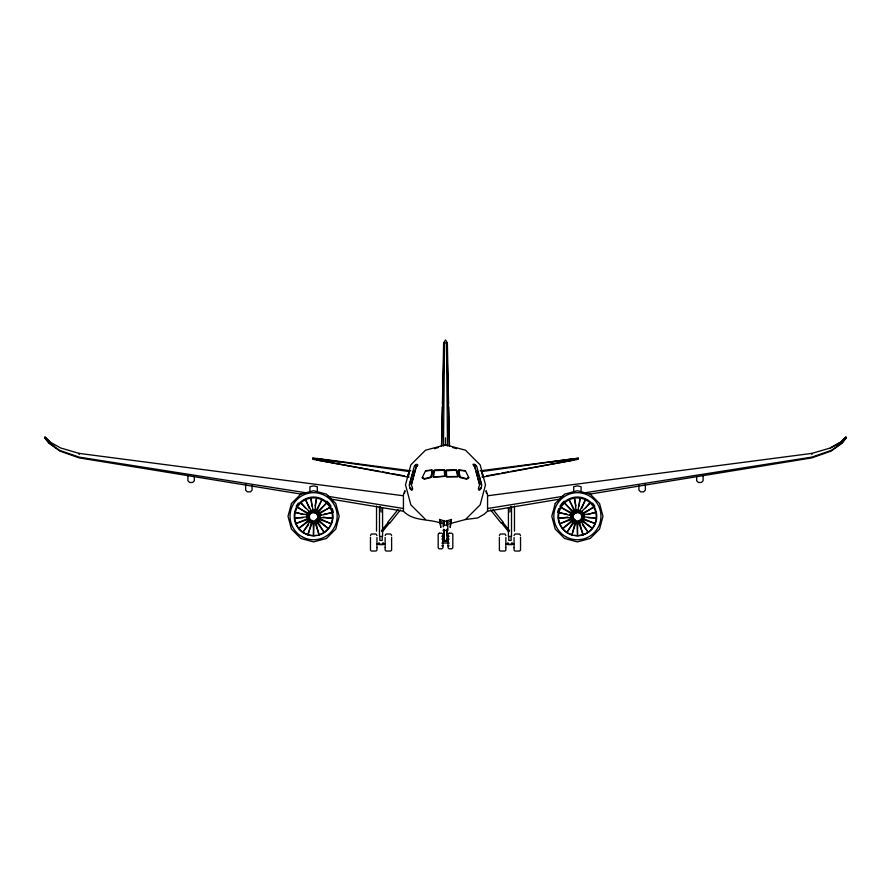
<?xml version="1.0" encoding="UTF-8"?>
<svg xmlns="http://www.w3.org/2000/svg" width="891" height="891" viewBox="0 0 891 891"><rect width="100%" height="100%" fill="white"/><g stroke="black" fill="none" stroke-linecap="round" stroke-linejoin="round"><path stroke-width="1.34" d="M441.602 445.623L442.37 406.741M442.426 403.957L443.64 342.846L445.5 339.972L447.36 342.846L448.574 403.957M441.502 446.191L444.175 342.846M417.511 465.069L415.919 464.846L414.315 466.238L409.325 484.849C409.348 491.398 415.095 492.344 411.274 484.849L416.086 466.951C419.583 464.534 416.409 462.986 414.582 465.926M407.967 476.262C408.991 474.714 410.484 465.681 408.078 475.671M408.479 476.262L408.601 476.507M578.716 512.77L578.927 510.075M579.228 506.021L579.852 497.902L574.65 497.902L576.265 512.77L568.826 499.784L564.526 502.713L574.238 514.096M447.527 529.644L447.126 534.477L448.039 539.578M477.376 471.963L478.601 476.128L477.32 471.35L477.977 472.442M442.961 539.578L443.874 534.477L443.473 529.644M575.998 505.943L574.205 498.013L569.226 499.55L575.152 513.283L577.491 512.559L580.308 497.935L585.287 499.461L581.812 508.293M412.444 474.814L412.656 475.571M478.857 488.068C477.565 490.273 481.073 489.927 480.728 487.945M315.002 505.943L316.795 498.013L321.774 499.55L315.848 513.283L313.509 512.559L314.1 509.919M572.145 534.945L575.497 520.411L573.737 518.707L562.789 528.831L566.609 532.373L575.53 520.366M408.123 475.605L408.134 476.262M408.39 476.507L408.59 475.671M404.436 493.48L404.948 491.52M311.917 520.444L308.097 534.912L313.242 535.68L314.334 520.812L319.301 534.856L323.99 532.595L316.517 519.687L328.534 528.497L331.129 523.986L317.686 517.537M408.334 475.671L409.303 472.063M413.023 472.442C410.06 483.434 415.596 467.196 413.023 472.442L413.624 471.963M412.912 475.003L413.558 472.575M409.437 484.849L411.43 477.442M411.386 484.849L416.186 466.995L417.601 465.225M404.971 490.44L403.445 494.717L403.445 511.2C413.981 522.36 431.144 518.05 444.163 524.498M579.818 513.339L580.809 510.821M381.961 512.225L382.105 507.803M409.236 471.473L409.515 470.882M578.682 512.826L585.721 499.628L590.02 502.557L585.788 507.859M410.862 470.804L317.608 458.52L316.739 459.021L316.773 460.001L408.869 477.164M308.531 524.754L302.617 532.183L298.808 528.641L310.101 518.84L295.823 523.307L294.665 518.228L309.522 516.502L306.872 515.711M310.213 522.627L311.906 520.5M388.019 521.97L397.921 509.607M381.504 530.724L388.32 522.215L389.367 523.05L382.54 531.559L381.76 530.936M389.668 523.295L400.393 509.908M582.402 512.091L580.698 514.207L593.896 507.291L595.801 512.136L588.027 514.519M846.361 437.57L841.928 442.927L831.192 450.445L811.879 457.105L582.981 493.091M316.762 514.096L326.474 502.713L322.174 499.784L314.735 512.715L316.35 497.902L311.148 497.902L311.772 506.021M843.577 440.644L846.283 437.481M403.445 495.775L79.121 453.385L60.621 447.973L49.952 441.936L45.085 437.08L44.55 437.67L48.882 443.128L59.641 450.969L79.121 457.885L301.158 494.115M446.837 524.498L465.503 519.498L480.149 504.852L485.506 484.849L480.149 464.846L465.503 450.2L445.5 444.843L425.497 450.2L410.851 464.846L405.494 484.849L410.851 504.852L425.497 519.498M589.842 494.115L811.879 457.885L831.359 450.969L842.118 443.128L846.45 437.67L845.882 437.035L841.048 441.936L830.379 447.973L811.879 453.385L487.555 495.775M845.915 437.08L841.048 441.936L830.379 447.973M579.774 513.383L590.388 502.847L593.629 506.912L581.3 515.299L595.945 512.57L596.335 517.771L588.194 517.749M315.86 513.227L326.785 503.059L330.026 507.135L317.385 515.132L321.462 514.486M315.47 520.366L317.263 518.707L328.211 528.831L324.391 532.373L315.47 520.366L318.855 534.945M559.815 499.116L487.555 511.2L484.103 514.263L477.699 517.949L465.503 519.498M509.24 530.936L508.46 531.559L501.633 523.05L502.68 522.215L509.496 530.724M468.555 477.376L466.606 478.712L459.756 476.874L459.088 470.314L465.369 470.971M836.415 446.391L839.634 444.208M446.48 342.846L447.538 445.901L445.5 444.843L443.462 445.901L444.52 342.846L443.64 342.846M316.795 514.04L330.216 507.547L332.12 512.392L317.686 516.323L320.426 516.702M573.314 517.537L559.871 523.986L562.466 528.497L574.539 519.653L567.01 532.595L571.699 534.856L576.689 520.756L577.758 535.68L582.903 534.912L579.083 520.444M573.804 518.685L559.659 523.574L558.501 518.495L567.89 517.103M434.452 448.696L438.316 447.505M425.631 470.971L431.912 470.314L431.244 476.874L424.394 478.712L422.445 477.376M584.128 515.711L581.545 516.513L596.335 518.228L595.177 523.307L580.932 518.885L592.192 528.641L588.383 532.183L582.469 524.754M446.625 522.605L451.102 521.346L451.492 519.397L445.5 521.346L439.508 519.397L439.898 521.346L444.375 522.605M482.131 477.164L578.359 459.255L578.359 458.197L480.138 470.804M486.642 475.85L498.938 473.611M501.666 473.11L508.494 471.862M511.222 471.361L574.227 460.001L573.392 458.52M487.555 508.505L563.903 496.176M324.146 514.074L332.187 512.848L332.577 518.05L317.619 517.537M316.272 535.335L313.699 535.725L313.086 520.778L307.673 534.734L302.973 532.473L310.892 519.776L298.552 528.252L295.946 523.741L309.634 517.716L306.872 517.749M570.574 516.702L573.258 516.301L558.88 512.392L560.784 507.547L574.205 514.04M552.019 462.017L554.737 461.627M558.824 461.037L561.542 460.636M564.27 460.246L568.347 459.656M574.717 458.731L571.075 459.255L578.359 458.197M481.452 471.595L574.06 458.676M573.381 517.537L558.423 518.05L558.813 512.848L566.854 514.074M302.806 517.749L294.665 517.771L295.055 512.57L309.767 515.299L297.371 506.912L300.612 502.847L311.226 513.383M445.5 342.846L447.36 342.846M481.485 470.882L481.764 471.473M443.195 530.446L447.805 530.446L447.805 525.178L443.195 525.178L443.195 526.96M441.836 536.237L442.95 536.237M448.05 536.237L449.164 536.237M441.836 538.977L444.275 538.977M446.725 538.977L449.164 538.977M441.836 543.065L449.164 543.065M376.949 544.156L385.135 544.156M505.865 544.156L514.051 544.156M441.836 545.804L442.95 545.804M448.05 545.804L449.164 545.804M584.128 517.749L581.422 517.738L595.054 523.741L592.448 528.252L580.141 519.832L588.027 532.473L583.327 534.734L577.903 520.834L577.301 535.725L574.728 535.335M379.778 471.361L312.641 459.255L312.641 458.197L317.608 458.52M312.641 458.197L319.925 459.255L316.283 458.731M316.94 458.676L409.548 471.595M322.653 459.656L326.73 460.246M329.458 460.636L332.176 461.037M336.263 461.627L338.981 462.017M323.11 517.103L332.499 518.495L331.341 523.574L317.196 518.685M569.538 514.486L573.559 515.098L560.974 507.135L564.215 503.059L575.14 513.227M308.019 493.091L79.121 457.105L59.808 450.445L49.072 442.927L44.639 437.57M327.097 496.176L403.445 508.505M331.185 499.116L403.445 511.2M382.506 471.862L389.334 473.11M392.062 473.611L404.358 475.85M302.973 514.519L295.199 512.136L297.104 507.291L310.358 514.23L308.598 512.091M452.684 447.505L456.548 448.696M51.366 444.208L54.585 446.391M45.085 437.08L49.952 441.936M476.418 465.926L474.613 464.267L472.976 464.289L474.914 466.951L479.726 484.849C475.905 492.344 481.652 491.398 481.675 484.849L476.685 466.238L475.081 464.846L473.489 465.069M44.717 437.481L47.423 440.644M493.079 509.607L502.981 521.97M490.607 509.908L501.332 523.295M305.212 507.859L300.98 502.557L305.279 499.628L312.318 512.826M579.094 520.5L580.787 522.627M473.399 465.225L474.814 466.995L479.614 484.849M478.344 475.571L478.556 474.814M482.866 476.262L483.145 476.852L482.877 475.605M482.399 476.507L482.521 476.262M509.039 512.225L508.895 507.803M309.188 508.293L305.713 499.461L310.692 497.935L313.521 512.615M310.191 510.821L311.182 513.339M486.029 490.44L487.555 494.717L487.555 511.2M410.272 487.945C409.927 489.927 413.435 490.273 412.143 488.068M481.953 472.13L481.574 471.205L483.033 476.262M479.57 477.442L481.563 484.849M481.697 472.063L482.666 475.671M477.442 472.575L478.088 475.003M486.052 491.52L486.564 493.48M482.41 475.671L482.61 476.507M576.9 509.919L577.491 512.559M312.073 510.075L312.284 512.77M446.825 342.846L449.498 446.191M448.63 406.741L449.398 445.623M811.879 453.385L811.879 454.533M703.099 474.948L703.099 480.772L701.395 482.476L698.377 482.476L696.673 480.772L696.673 476.117M645.351 484.325L645.351 490.15L643.647 491.854L640.629 491.854L638.925 490.15L638.925 485.495M581.088 491.587L581.088 486.753L577.39 485.829L573.693 486.753L573.693 491.587M520.533 535.491L519.653 534.032L514.92 534.032L514.051 535.491M520.533 537.24L520.533 550.137L519.653 551.028L514.92 551.028L514.051 550.137L514.051 547.909M514.475 506.01L514.475 531.125M514.051 537.485L514.051 547.564M512.002 542.541L512.002 544.646L507.903 544.646L507.903 542.541M511.501 506.6L511.501 536.438M511.022 506.444L511.022 511.913M508.416 507.959L508.416 536.438M505.865 535.491L504.985 534.032L500.252 534.032L499.383 535.491M505.865 537.485L505.865 547.564M505.865 547.909L505.865 550.137L504.985 551.028L500.252 551.028L499.383 550.137L499.383 537.24M446.926 520.5L446.926 525.813M447.059 529.154L447.059 541.193M445.5 437.804L445.5 444.843M444.074 520.5L444.074 525.813M444.074 529.789L444.074 540.414M443.941 529.154L443.941 541.193M391.617 535.491L390.748 534.032L386.015 534.032L385.135 535.491M391.617 537.24L391.617 550.137L390.748 551.028L386.015 551.028L385.135 550.137L385.135 547.909M385.135 537.485L385.135 547.564M383.097 542.541L383.097 544.646L378.998 544.646L378.998 542.541M382.584 507.959L382.584 536.438M379.978 506.444L379.978 511.913M379.499 506.6L379.499 536.438M376.949 535.491L376.08 534.032L371.347 534.032L370.467 535.491M376.949 537.485L376.949 547.564M376.949 547.909L376.949 550.137L376.08 551.028L371.347 551.028L370.467 550.137L370.467 537.24M376.525 506.01L376.525 531.125M317.307 491.587L317.307 486.753L313.61 485.829L309.912 486.753L309.912 491.587M252.075 485.495L252.075 490.15L250.371 491.854L247.353 491.854L245.649 490.15L245.649 484.325M194.327 476.117L194.327 480.772L192.623 482.476L189.605 482.476L187.901 480.772L187.901 474.948M79.121 453.385L79.121 454.533M296.18 506.244A20.137 20.137 0 0 1 298.452 503.059M326.863 501.154A20.137 20.137 0 0 1 331.04 506.244M332.187 508.561A20.137 20.137 0 0 1 333.357 512.414M557.643 512.414A20.137 20.137 0 0 1 558.813 508.561M559.96 506.244A20.137 20.137 0 0 1 564.137 501.154M592.548 503.059A20.137 20.137 0 0 1 594.82 506.244M445.934 470.571L445.934 476.284L446.647 476.874L458.174 476.685L457.083 470.571L456.159 469.88L446.491 469.88L445.934 470.571M446.291 470.738L446.703 476.596L457.796 476.529L456.103 470.181L446.291 470.738M451.269 519.631L450.211 527.238L451.269 519.631M432.547 470.593L430.876 477.598L424.239 479.18L422.134 477.71L425.631 470.682L432.057 469.969L432.547 470.593M433.917 470.571L432.826 476.685L433.349 477.197L445.066 476.284L444.509 469.88L434.841 469.88L433.917 470.571M434.251 470.66L433.594 476.897L444.709 476.251L444.253 470.181L434.251 470.66M291.446 503.515L288.016 516.312L291.446 529.109L300.813 538.476L313.61 541.906L326.407 538.476L335.773 529.109L339.204 516.312L335.773 503.515L326.407 494.149L313.61 490.718L300.813 494.149L291.446 503.515M555.227 503.515L551.796 516.312L555.227 529.109L564.593 538.476L577.39 541.906L590.187 538.476L599.554 529.109L602.984 516.312L599.554 503.515L590.187 494.149L577.39 490.718L564.593 494.149L555.227 503.515M458.943 469.969L458.453 470.593L460.124 477.598L466.761 479.18L468.866 477.71L465.369 470.682L458.943 469.969M439.207 533.208L438.183 534.244L438.183 547.798L439.207 548.834L441.925 548.834L442.95 547.798L442.95 534.244L441.925 533.208L439.207 533.208M449.075 533.208L448.05 534.244L448.05 547.798L449.075 548.834L451.793 548.834L452.817 547.798L452.817 534.244L451.793 533.208L449.075 533.208M382.206 536.438L379.878 536.438L379.878 540.447L382.206 540.447L382.206 536.438M511.122 536.438L508.794 536.438L508.794 540.447L511.122 540.447L511.122 536.438M447.805 540.414L443.195 540.414L443.195 541.427L447.805 541.427L447.805 540.414M440.789 527.238L439.731 519.631L440.789 527.238M301.826 536.616A23.556 23.545 0 0 0 337.166 516.223A23.556 23.545 0 0 0 301.826 495.83A23.556 23.545 0 0 0 301.826 536.616M303.931 533.141A19.357 19.346 0 0 0 332.967 516.379A19.357 19.346 0 0 0 303.931 499.628A19.357 19.346 0 0 0 303.931 533.141M565.607 536.616A23.556 23.545 0 0 0 600.946 516.223A23.556 23.545 0 0 0 565.607 495.83A23.556 23.545 0 0 0 565.607 536.616M560.628 526.058A19.357 19.346 0 0 0 594.152 526.058A19.357 19.346 0 0 0 577.39 497.033A19.357 19.346 0 0 0 560.628 526.058"/></g></svg>
